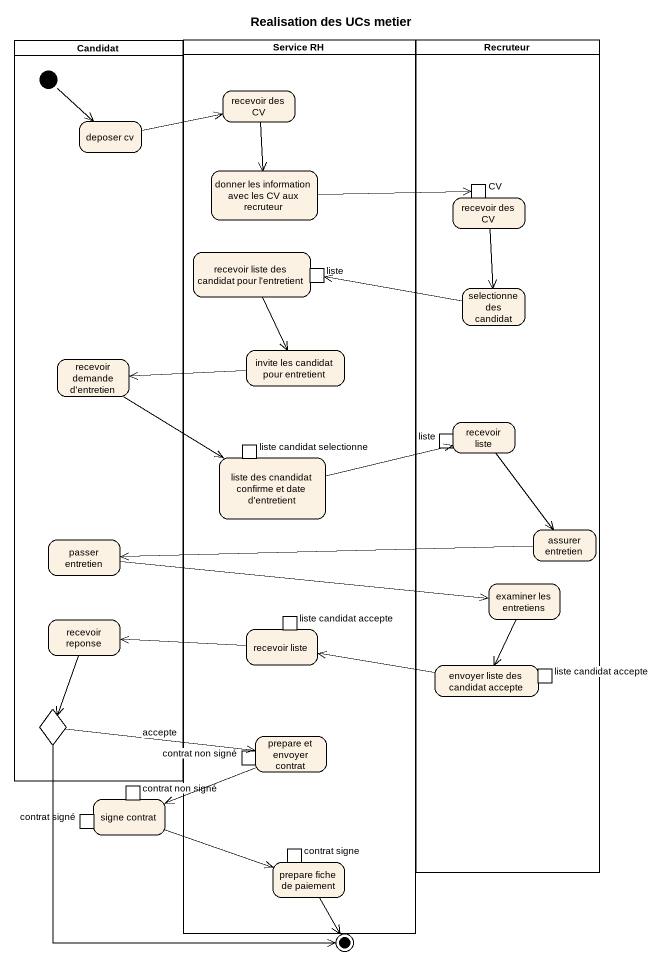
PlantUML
@startuml
title Realisation des UCs metier
hide empty description
state Candidat <<partition>> {
  state "deposer cv" as deposer_cv
  state "recevoir demande d'entretien" as recevoir_demande_d_entretien
  state "passer entretien" as passer_entretien
  state "recevoir reponse" as recevoir_reponse
  state choice1 <<choice>>
  [*] --> deposer_cv
}
state "Service RH" as Service_RH <<partition>> {
  state "recevoir des CV" as recevoir_des_CV
  state "donner les information avec les CV aux recruteur" as donner_les_information_avec
  state "recevoir liste des candidat pour l'entretient" as recevoir_liste_des_candidat {
    state liste <<inputPin>>
  }
  state "invite les candidat pour entretient" as invite_les_candidat_pour
  state "liste des cnandidat confirme et date d'entretient" as liste_des_cnandidat {
    state "liste candidat selectionne" as liste_candidat_selectionne <<inputPin>>
  }
  state "recevoir liste" as recevoir_liste_2 {
    state "liste candidat accepte" as liste_candidat_accepte <<inputPin>>
  }
  state "prepare et envoyer contrat" as prepare_et_envoyer_contrat {
    state "contrat non signé" as contrat_non_signé <<inputPin>>
  }
  state "prepare fiche de paiement" as prepare_fiche_de_paiement {
    state "contrat signe" as contrat_signe <<inputPin>>
  }
}
state Recruteur <<partition>> {
  state "recevoir des CV" as recevoir_des_CV_2 {
    state CV <<inputPin>>
  }
  state "selectionne des candidat" as selectionne_des_candidat
  state "recevoir liste" as recevoir_liste {
    state "liste" as liste_2 <<inputPin>>
  }
  state "assurer entretien" as assurer_entretien
  state "examiner les entretiens" as examiner_les_entretiens
  state "envoyer liste des candidat accepte" as envoyer_liste_des_candidat {
    state "liste candidat accepte" as liste_candidat_accepte_2 <<inputPin>>
  }
}
state "signe contrat" as signe_contrat {
  state "contrat signé" as contrat_signé <<inputPin>>
  state "contrat non signé" as contrat_non_signé_2 <<inputPin>>
}
state final1 <<end>>
deposer_cv -right-> recevoir_des_CV
recevoir_des_CV --> donner_les_information_avec
donner_les_information_avec -right-> CV
recevoir_des_CV_2 --> selectionne_des_candidat
recevoir_liste_des_candidat --> invite_les_candidat_pour
selectionne_des_candidat -left-> liste
recevoir_demande_d_entretien --> liste_des_cnandidat
invite_les_candidat_pour -left-> recevoir_demande_d_entretien
recevoir_liste --> assurer_entretien
liste_des_cnandidat -right-> recevoir_liste
assurer_entretien -left-> passer_entretien
passer_entretien -right-> examiner_les_entretiens
examiner_les_entretiens --> envoyer_liste_des_candidat
recevoir_reponse --> choice1
recevoir_liste_2 -left-> recevoir_reponse
envoyer_liste_des_candidat -left-> recevoir_liste_2
choice1 -right-> prepare_et_envoyer_contrat : accepte
choice1 --> final1
prepare_et_envoyer_contrat -left-> signe_contrat
signe_contrat -right-> prepare_fiche_de_paiement
prepare_fiche_de_paiement --> final1
@enduml
